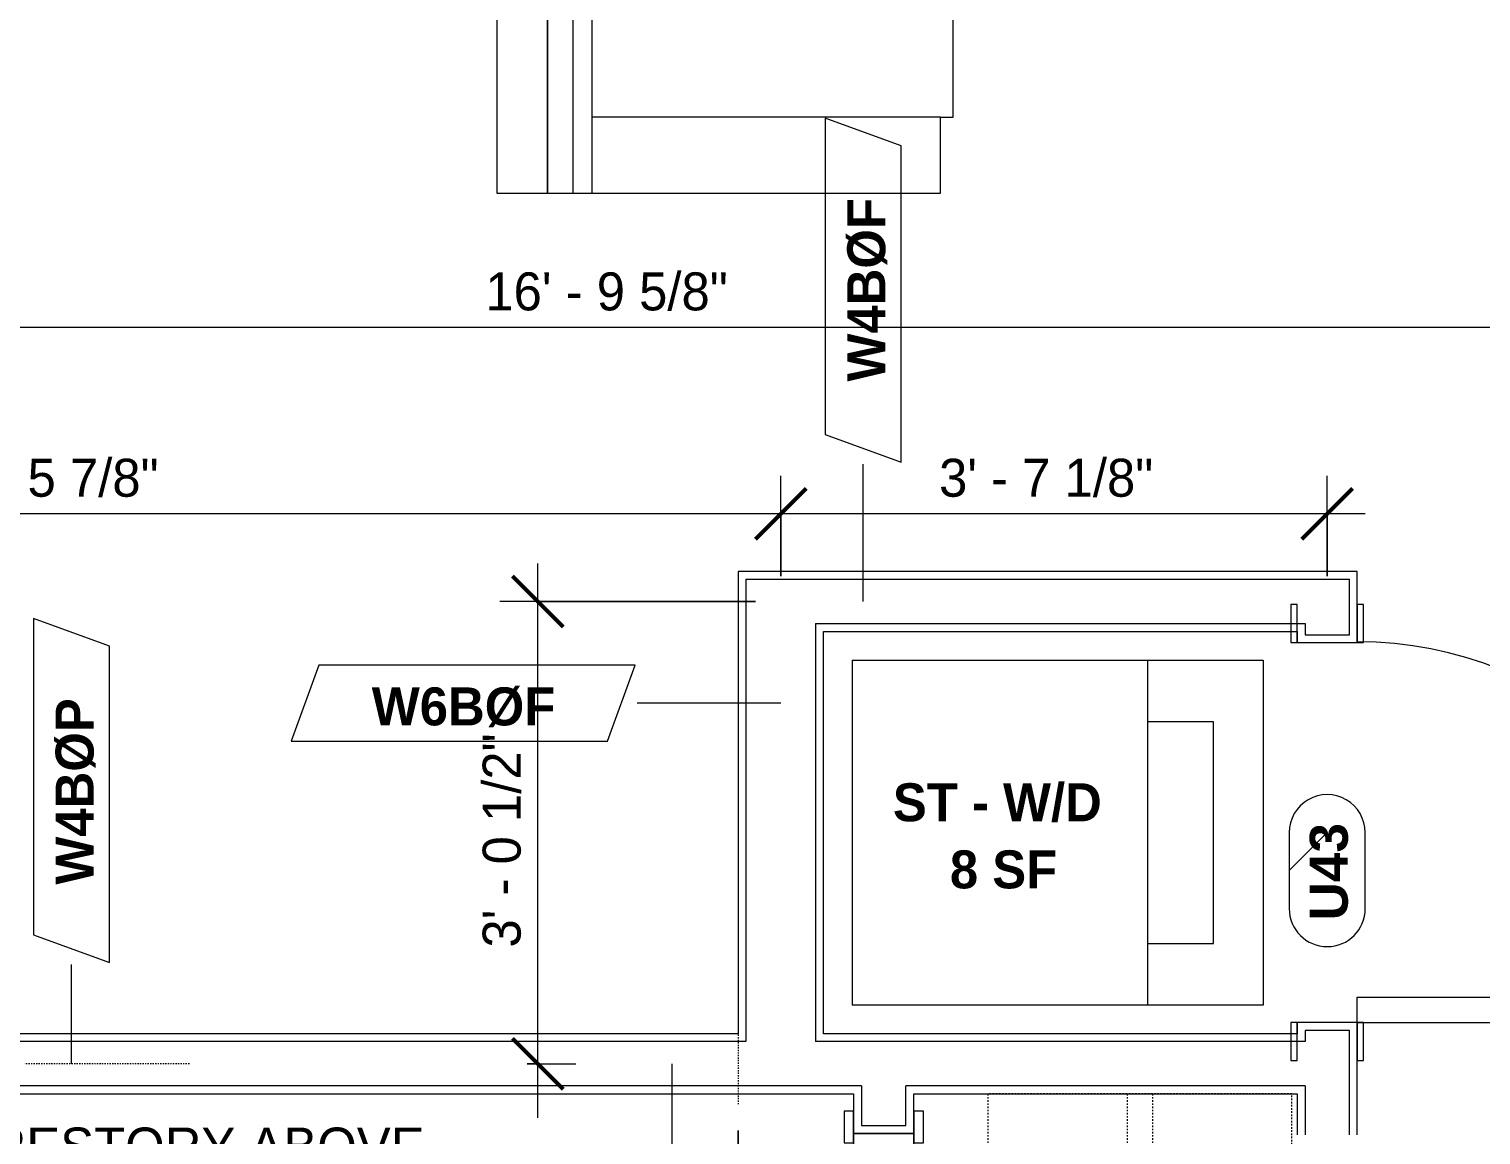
# Model space of a CAD drawing. Header units: inches. Extents: x -4058 to -1781, y 9814 to 12264.
# Drawn here: x -3351.4 to -3236.8, y 10643.9 to 10731.2 of the extents above; entities that cross this region are included whole.
import ezdxf

# ---------------------------------------------------------------- set-up
doc = ezdxf.new("R2010")
doc.units = ezdxf.units.IN
doc.header["$MEASUREMENT"] = 0
doc.linetypes.add('Dash', pattern=[0.25, 0.125, -0.125])
doc.linetypes.add('Dash 3_32_', pattern=[0.1875, 0.09375, -0.09375])
for name, color, linetype, lineweight in [('A-ANNO-DIMS', 211, 'Continuous', 9), ('A-ANNO-DIMS-32', 211, 'Continuous', 9), ('A-AREA-IDEN', 2, 'Continuous', 9), ('A-DETL-1', 90, 'Dash 3_32_', 9), ('A-DOOR-2', 31, 'Continuous', 9), ('A-DOOR-FRAM', 31, 'Continuous', 9), ('A-DOOR-IDEN', 31, 'Continuous', 9), ('A-WALL-2', 113, 'Continuous', 9), ('A-WALL-IDEN', 211, 'Continuous', 9), ('I-FURN', 30, 'Continuous', 9), ('P-SANR-FIXT', 6, 'Continuous', 9), ('Q-CASE', 31, 'Continuous', 9), ('Q-CASE-HDLN', 31, 'Dash', 9)]:
    doc.layers.add(name, color=color, linetype=linetype, lineweight=lineweight)
doc.styles.add('Arial_B', font='arialbd.ttf', dxfattribs={"height": 3})
doc.styles.add('Century Gothic', font='ufonts.com_century-gothic.ttf', dxfattribs={"height": 3})
doc.styles.add('Century Gothic_B', font='GOTHICB.TTF', dxfattribs={"height": 3})
doc.dimstyles.new('MARKETING_DIMENSION', dxfattribs={"dimscale": 12, "dimtxt": 3.132505, "dimasz": 0.333333, "dimexe": 0.25, "dimexo": 0.166667, "dimgap": 0.041667, "dimtad": 1, "dimdec": 4, "dimrnd": 0.0625, "dimzin": 3, "dimdsep": 46, "dimlunit": 4, "dimtxsty": 'Century Gothic', "dimblk1": 'OBLIQUE', "dimblk2": 'OBLIQUE', "dimsah": 1, "dimcen": 0.09, "dimdle": 0.25, "dimazin": 0, "dimtfac": 1, "dimtdec": 4, "dimtix": 1, "dimtmove": 0, "dimatfit": 3, "dimfxl": 1, "dimtvp": 1, "dimtfill": 1, "dimfrac": 2, "dimtolj": 1, "dimtzin": 0, "dimarcsym": 2})
doc.dimstyles.new('THE_DIMENSION_STRING', dxfattribs={"dimscale": 12, "dimtxt": 3.132505, "dimasz": 0.333333, "dimexe": 0.25, "dimexo": 0.166667, "dimgap": 0.041667, "dimtad": 1, "dimdec": 4, "dimrnd": 0.0625, "dimzin": 3, "dimdsep": 46, "dimlunit": 4, "dimtxsty": 'Century Gothic', "dimblk1": 'OBLIQUE', "dimblk2": 'OBLIQUE', "dimsah": 1, "dimcen": 0.09, "dimdle": 0.25, "dimazin": 0, "dimtfac": 1, "dimtdec": 4, "dimtix": 1, "dimtmove": 0, "dimatfit": 3, "dimfxl": 1, "dimtvp": 1, "dimtfill": 1, "dimfrac": 2, "dimtolj": 1, "dimtzin": 0, "dimarcsym": 2})
doc.dimstyles.new('THE_DIMENSION_STRING_1', dxfattribs={"dimscale": 12, "dimtxt": 3.132505, "dimasz": 0.333333, "dimexe": 0.25, "dimexo": 0.166667, "dimgap": 0.041667, "dimtad": 1, "dimdec": 4, "dimrnd": 0.0625, "dimzin": 3, "dimdsep": 46, "dimlunit": 4, "dimtxsty": 'Century Gothic', "dimblk1": 'OBLIQUE', "dimblk2": 'OBLIQUE', "dimsah": 1, "dimcen": 0.09, "dimdle": 0.25, "dimazin": 0, "dimtfac": 1, "dimtdec": 4, "dimtix": 1, "dimtmove": 1, "dimatfit": 3, "dimfxl": 1, "dimtvp": 1, "dimtfill": 1, "dimfrac": 2, "dimtolj": 1, "dimtzin": 0, "dimarcsym": 2})

# ---------------------------------------------------------------- blocks, each defined once
blk = doc.blocks.new('Couch-Both_Arms-Generic - 1-1352606-UNIT PLANS - 2ND FLOOR')
at = {"layer": 'I-FURN'}
for p, q in [((42, 17.5), (-42, 17.5)), ((-42, 17.5), (-42, 13.5)), ((42, 13.5), (42, 17.5)), ((-42, 13.5), (42, 13.5)), ((42, 13.5), (-42, 13.5)), ((-42, 13.5), (-42, 10)), ((42, 10), (42, 13.5)), ((-42, 11.5), (42, 11.5)), ((-42, 10), (-42, -17.5)), ((-42, 10), (42, 10)), ((-36, -17.5), (-36, 10)), ((36, 10), (36, -17.5)), ((42, -17.5), (42, 10)), ((-42, -17.5), (-36, -17.5)), ((-36, -17.5), (-36, -18.5)), ((36, -18.5), (36, -17.5)), ((36, -17.5), (42, -17.5)), ((-36, -18.5), (36, -18.5))]:
    blk.add_line(p, q, dxfattribs=at)
blk = doc.blocks.new('SLIDING - FLUSH - SLIDING - FLUSH - 5-0 x 6-8-3934327-UNIT PLANS - 2ND FLOOR')
at = {"layer": 'A-DOOR-2'}
for p, q in [((-30.25, 3), (-32.75, 3)), ((-32.75, 3), (-32.75, 2.25)), ((-30.25, 2.25), (-30.25, 3)), ((30.25, 3), (30.25, 2.25)), ((32.75, 3), (30.25, 3)), ((32.75, 2.25), (32.75, 3)), ((-32.75, 2.25), (-30.25, 2.25)), ((1, 2.25), (-30, 2.25)), ((-30, 2.25), (-30, 0.87)), ((1, 0.87), (1, 2.25)), ((30.25, 2.25), (32.75, 2.25)), ((-30, 0.87), (1, 0.87)), ((30, 0.87), (-1, 0.87)), ((-1, 0.87), (-1, -0.5)), ((30, -0.5), (30, 0.87)), ((-1, -0.5), (30, -0.5)), ((-30.25, -2.5), (-32.75, -2.5)), ((-32.75, -2.5), (-32.75, -3.25)), ((-32.75, -3.25), (-30.25, -3.25)), ((-30.25, -3.25), (-30.25, -2.5)), ((32.75, -2.5), (30.25, -2.5)), ((30.25, -2.5), (30.25, -3.25)), ((30.25, -3.25), (32.75, -3.25)), ((32.75, -3.25), (32.75, -2.5))]:
    blk.add_line(p, q, dxfattribs=at)
at = {"layer": 'A-DOOR-FRAM'}
for p, q in [((-30, 2.25), (-31, 2.25)), ((-31, 2.25), (-31, -2.5)), ((-30, -2.5), (-30, 2.25)), ((31, 2.25), (30, 2.25)), ((30, 2.25), (30, -2.5)), ((31, -2.5), (31, 2.25)), ((-31, -2.5), (-30, -2.5)), ((30, -2.5), (31, -2.5))]:
    blk.add_line(p, q, dxfattribs=at)
blk = doc.blocks.new('OD_CW_Closet - OD_CW_Closet-3786619-UNIT PLANS - 2ND FLOOR')
at = {"layer": 'Q-CASE-HDLN'}
for p, q in [((68.99, 24), (0.74, 24)), ((0.74, 24), (0.74, 0)), ((68.99, 0), (68.99, 24)), ((0.74, 13), (68.99, 13)), ((0.74, 11), (68.99, 11)), ((0.74, 0), (68.99, 0))]:
    blk.add_line(p, q, dxfattribs=at)
blk = doc.blocks.new('SWING - SINGLE - FLUSH - SWING - FLUSH - 2-6 x 6-8 - PASSAGE-4330523-UNIT PLANS - 2ND FLOOR')
at = {"layer": 'A-DOOR-2'}
for p, q in [((13, 2.375), (13, 32.375)), ((15, 32.375), (13, 32.375)), ((15, 2.375), (15, 32.375)), ((-15, 2.875), (-18, 2.875)), ((-18, 2.875), (-18, 2.375)), ((-18, 2.375), (-15, 2.375)), ((-15, 2.375), (-15, 2.875)), ((15, 2.375), (13, 2.375)), ((18, 2.875), (15, 2.875)), ((15, 2.875), (15, 2.375)), ((15, 2.375), (18, 2.375)), ((18, 2.375), (18, 2.875)), ((-15, -2.375), (-18, -2.375)), ((-18, -2.375), (-18, -2.875)), ((-18, -2.875), (-15, -2.875)), ((-15, -2.875), (-15, -2.375)), ((18, -2.375), (15, -2.375)), ((15, -2.375), (15, -2.875)), ((15, -2.875), (18, -2.875)), ((18, -2.875), (18, -2.375))]:
    blk.add_line(p, q, dxfattribs=at)
blk.add_arc((15, 2.375), 30.067, 93.81407, 180, dxfattribs=at)
blk = doc.blocks.new('Stacked Washer and Dryer - 26_x25_ - Private-3627842-UNIT PLANS - 2ND FLOOR')
at = {"layer": 'P-SANR-FIXT'}
for p, q in [((0, 13.625), (32.4375, 13.625)), ((0, 13.625), (0, -13.625)), ((23.34375, -13.625), (23.34375, 13.625)), ((32.4375, 13.625), (32.4375, -13.625)), ((28.53125, 8.75), (23.34375, 8.75)), ((28.53125, -8.75), (28.53125, 8.75)), ((23.34375, -8.75), (28.53125, -8.75)), ((32.4375, -13.625), (0, -13.625))]:
    blk.add_line(p, q, dxfattribs=at)
blk = doc.blocks.new('DIMBLOCK30-UNIT PLANS - 2ND FLOOR')
at = {"layer": 'A-ANNO-DIMS-32', "lineweight": 50}
for p, q in [((-3311.23, 10649.53), (-3313.23, 10651.53)), ((-3311.23, 10649.53), (-3309.23, 10647.53)), ((-3311.23, 10613.03), (-3313.23, 10615.03)), ((-3311.23, 10613.03), (-3309.23, 10611.03))]:
    blk.add_line(p, q, dxfattribs=at)
at = {"layer": 'A-ANNO-DIMS-32'}
for p, q in [((-3312.06, 10649.53), (-3308.23, 10649.53)), ((-3311.23, 10649.53), (-3312.06, 10649.53)), ((-3311.23, 10613.03), (-3311.23, 10649.53)), ((-3289.05, 10613.03), (-3314.23, 10613.03)), ((-3311.23, 10613.03), (-3289.05, 10613.03))]:
    blk.add_line(p, q, dxfattribs=at)
blk.add_ellipse((-3311.23, 10625.89), major_axis=(-9.31, 0), ratio=0.579435, start_param=4.712389, end_param=6.283185, dxfattribs=at)
at = {"layer": 'A-ANNO-DIMS-32', "color": 0, "insert": (-3321.92, 10607.74), "char_height": 3, "width": 21.7784, "attachment_point": 1, "rotation": 90, "line_spacing_factor": 0.984502, "style": 'Century Gothic', "bg_fill": 3, "box_fill_scale": 1.25, "bg_fill_color": 256, "bg_fill_true_color": 13158600, "bg_fill_transparency": 0}
blk.add_mtext('3\' - 0 1/2"', dxfattribs=at)
blk = doc.blocks.new('_Oblique')
at = {"color": 0, "linetype": 'ByBlock', "lineweight": -2}
blk.add_line((-0.5, -0.5), (0.5, 0.5), dxfattribs=at)
blk = doc.blocks.new('DIMBLOCK31-UNIT PLANS - 2ND FLOOR')
at = {"layer": 'A-ANNO-DIMS-32'}
for p, q in [((-3311.23, 10649.53), (-3311.23, 10689.03)), ((-3294.05, 10686.03), (-3314.23, 10686.03)), ((-3311.23, 10686.03), (-3294.05, 10686.03)), ((-3312.06, 10649.53), (-3308.23, 10649.53)), ((-3311.23, 10649.53), (-3312.06, 10649.53))]:
    blk.add_line(p, q, dxfattribs=at)
at = {"layer": 'A-ANNO-DIMS-32', "lineweight": 50}
for p, q in [((-3311.23, 10686.03), (-3313.23, 10688.03)), ((-3311.23, 10686.03), (-3309.23, 10684.03)), ((-3311.23, 10649.53), (-3313.23, 10651.53)), ((-3311.23, 10649.53), (-3309.23, 10647.53))]:
    blk.add_line(p, q, dxfattribs=at)
at = {"layer": 'A-ANNO-DIMS-32', "color": 0, "insert": (-3315.58, 10658.71), "char_height": 3, "width": 21.7784, "attachment_point": 1, "rotation": 90, "line_spacing_factor": 0.984502, "style": 'Century Gothic', "bg_fill": 3, "box_fill_scale": 1.25, "bg_fill_color": 256, "bg_fill_true_color": 13158600, "bg_fill_transparency": 0}
blk.add_mtext('3\' - 0 1/2"', dxfattribs=at)
blk = doc.blocks.new('Wall Tag - Arch Wall-3956453-UNIT PLANS - 2ND FLOOR')
at = {"layer": 'A-WALL-IDEN'}
for p, q in [((-0.3561, 0.0937), (-0.4244, -0.0937)), ((0.4244, 0.0937), (-0.3561, 0.0937)), ((0.3561, -0.0937), (0.4244, 0.0937)), ((-0.4244, -0.0937), (0.3561, -0.0937))]:
    blk.add_line(p, q, dxfattribs=at)
blk = doc.blocks.new('Door Tag - Type Mark-2601225-UNIT PLANS - 2ND FLOOR')
at = {"layer": 'A-DOOR-IDEN'}
for p, q in [((0.09375, 0.09375), (-0.09375, 0.09375)), ((-0.09375, -0.09375), (0.09375, -0.09375))]:
    blk.add_line(p, q, dxfattribs=at)
for centre, start, end in [((-0.09375, 0), 90, 270), ((0.09375, 0), 270, 90)]:
    blk.add_arc(centre, 0.09375, start, end, dxfattribs=at)
blk = doc.blocks.new('DIMBLOCK291-UNIT PLANS - 2ND FLOOR')
at = {"layer": 'A-ANNO-DIMS-32'}
for p, q in [((-3292.05, 10688.03), (-3292.05, 10695.95)), ((-3248.92, 10688.03), (-3248.92, 10695.95)), ((-3245.92, 10692.95), (-3292.05, 10692.95)), ((-3292.05, 10692.95), (-3292.05, 10688.03)), ((-3248.92, 10692.95), (-3248.92, 10688.03))]:
    blk.add_line(p, q, dxfattribs=at)
at = {"layer": 'A-ANNO-DIMS-32', "lineweight": 50}
for p, q in [((-3292.05, 10692.95), (-3290.05, 10694.95)), ((-3248.92, 10692.95), (-3246.92, 10694.95)), ((-3292.05, 10692.95), (-3294.05, 10690.95)), ((-3248.92, 10692.95), (-3250.92, 10690.95))]:
    blk.add_line(p, q, dxfattribs=at)
at = {"layer": 'A-ANNO-DIMS-32', "color": 0, "insert": (-3279.56, 10697.3), "char_height": 3, "width": 21.7784, "attachment_point": 1, "line_spacing_factor": 0.984502, "style": 'Century Gothic', "bg_fill": 3, "box_fill_scale": 1.25, "bg_fill_color": 256, "bg_fill_true_color": 13158600, "bg_fill_transparency": 0}
blk.add_mtext('3\' - 7 1/8"', dxfattribs=at)
blk = doc.blocks.new('DIMBLOCK292-UNIT PLANS - 2ND FLOOR')
at = {"layer": 'A-ANNO-DIMS-32'}
for p, q in [((-3405.92, 10692.12), (-3405.92, 10695.95)), ((-3292.05, 10688.03), (-3292.05, 10695.95)), ((-3292.05, 10692.95), (-3408.92, 10692.95)), ((-3405.92, 10692.95), (-3405.92, 10692.12)), ((-3292.05, 10692.95), (-3292.05, 10688.03))]:
    blk.add_line(p, q, dxfattribs=at)
at = {"layer": 'A-ANNO-DIMS-32', "lineweight": 50}
for p, q in [((-3405.92, 10692.95), (-3403.92, 10694.95)), ((-3292.05, 10692.95), (-3290.05, 10694.95)), ((-3405.92, 10692.95), (-3407.92, 10690.95)), ((-3292.05, 10692.95), (-3294.05, 10690.95))]:
    blk.add_line(p, q, dxfattribs=at)
at = {"layer": 'A-ANNO-DIMS-32', "color": 0, "insert": (-3358.06, 10697.3), "char_height": 3, "width": 21.7784, "attachment_point": 1, "line_spacing_factor": 0.984502, "style": 'Century Gothic', "bg_fill": 3, "box_fill_scale": 1.25, "bg_fill_color": 256, "bg_fill_true_color": 13158600, "bg_fill_transparency": 0}
blk.add_mtext('9\' - 5 7/8"', dxfattribs=at)
blk = doc.blocks.new('DIMBLOCK1446-UNIT PLANS - 2ND FLOOR')
at = {"layer": 'A-ANNO-DIMS-32'}
for p, q in [((-3295.42, 10644.28), (-3295.42, 10637.16)), ((-3295.42, 10640.16), (-3295.42, 10644.28)), ((-3401.49, 10643.03), (-3401.49, 10637.16)), ((-3401.49, 10640.16), (-3401.49, 10643.03)), ((-3292.42, 10640.16), (-3404.49, 10640.16))]:
    blk.add_line(p, q, dxfattribs=at)
at = {"layer": 'A-ANNO-DIMS-32', "lineweight": 50}
for p, q in [((-3401.49, 10640.16), (-3399.49, 10642.16)), ((-3295.42, 10640.16), (-3293.42, 10642.16)), ((-3401.49, 10640.16), (-3403.49, 10638.16)), ((-3295.42, 10640.16), (-3297.42, 10638.16))]:
    blk.add_line(p, q, dxfattribs=at)
at = {"layer": 'A-ANNO-DIMS-32', "color": 0, "insert": (-3374.78, 10644.5), "char_height": 3, "width": 63.1871, "attachment_point": 1, "line_spacing_factor": 0.984502, "style": 'Century Gothic', "bg_fill": 3, "box_fill_scale": 1.25, "bg_fill_color": 256, "bg_fill_true_color": 13158600, "bg_fill_transparency": 0}
blk.add_mtext('OPEN CLERESTORY ABOVE', dxfattribs=at)
blk = doc.blocks.new('DIMBLOCK1458-UNIT PLANS - 2ND FLOOR')
at = {"layer": 'A-ANNO-DIMS-32'}
for p, q in [((-3204.32, 10715.53), (-3204.32, 10704.66)), ((-3204.32, 10707.66), (-3204.32, 10715.53)), ((-3405.92, 10711.53), (-3405.92, 10704.66)), ((-3405.92, 10707.66), (-3405.92, 10711.53)), ((-3201.32, 10707.66), (-3408.92, 10707.66))]:
    blk.add_line(p, q, dxfattribs=at)
at = {"layer": 'A-ANNO-DIMS-32', "lineweight": 50}
for p, q in [((-3405.92, 10707.66), (-3403.92, 10709.66)), ((-3204.32, 10707.66), (-3202.32, 10709.66)), ((-3405.92, 10707.66), (-3407.92, 10705.66)), ((-3204.32, 10707.66), (-3206.32, 10705.66))]:
    blk.add_line(p, q, dxfattribs=at)
at = {"layer": 'A-ANNO-DIMS-32', "color": 0, "insert": (-3315.37, 10712.01), "char_height": 3, "width": 24.5827, "attachment_point": 1, "line_spacing_factor": 0.984502, "style": 'Century Gothic', "bg_fill": 3, "box_fill_scale": 1.25, "bg_fill_color": 256, "bg_fill_true_color": 13158600, "bg_fill_transparency": 0}
blk.add_mtext('16\' - 9 5/8"', dxfattribs=at)

msp = doc.modelspace()

# ---------------------------------------------------------------- linework, layer by layer
at = {"layer": 'A-DETL-1'}
for p, q in [((-3295.42374, 10654.03481), (-3295.42374, 10646.28481)), ((-3338.72374, 10649.53481), (-3351.72374, 10649.53481))]:
    msp.add_line(p, q, dxfattribs=at)
at = {"layer": 'A-DOOR-IDEN'}
msp.add_line((-3248.92374, 10667.78446), (-3251.92374, 10664.78446), dxfattribs=at)
at = {"layer": 'A-WALL-2'}
for p, q in [((-3246.54874, 10688.40912), (-3295.42374, 10688.40912)), ((-3295.42374, 10688.40912), (-3295.42374, 10651.90981)), ((-3294.79874, 10687.78412), (-3247.17374, 10687.78412)), ((-3294.79874, 10687.78412), (-3294.79874, 10651.28481)), ((-3247.17374, 10683.40946), (-3247.17374, 10687.78412)), ((-3246.54874, 10682.78446), (-3246.54874, 10688.40912)), ((-3289.29874, 10684.28412), (-3250.67374, 10684.28412)), ((-3289.29874, 10684.28412), (-3289.29874, 10651.28481)), ((-3250.67374, 10684.28412), (-3250.67374, 10683.40946)), ((-3288.67374, 10683.65912), (-3251.29874, 10683.65912)), ((-3288.67374, 10651.90981), (-3288.67374, 10683.65912)), ((-3251.29874, 10683.65912), (-3251.29874, 10682.78446)), ((-3250.67374, 10683.40946), (-3247.17374, 10683.40946)), ((-3251.29874, 10682.78446), (-3246.54874, 10682.78446)), ((-3251.29874, 10652.78446), (-3251.29874, 10651.90981)), ((-3246.54874, 10652.78446), (-3251.29874, 10652.78446)), ((-3246.54874, 10643.9144), (-3246.54874, 10652.78446)), ((-3295.42374, 10651.90981), (-3401.67374, 10651.90981)), ((-3294.79874, 10651.28481), (-3401.67374, 10651.28481)), ((-3250.67374, 10651.28481), (-3289.29874, 10651.28481)), ((-3251.29874, 10651.90981), (-3288.67374, 10651.90981)), ((-3250.67374, 10652.15946), (-3250.67374, 10651.28481)), ((-3247.17374, 10652.15946), (-3250.67374, 10652.15946)), ((-3247.17374, 10643.9144), (-3247.17374, 10652.15946)), ((-3285.67374, 10647.78481), (-3401.67374, 10647.78481)), ((-3285.67374, 10647.78481), (-3285.67374, 10644.65981)), ((-3282.17374, 10644.65981), (-3282.17374, 10647.78481)), ((-3250.67374, 10647.78481), (-3282.17374, 10647.78481)), ((-3250.67374, 10647.78481), (-3250.67374, 10643.9144)), ((-3401.67374, 10647.15981), (-3286.29874, 10647.15981)), ((-3286.29874, 10647.15981), (-3286.29874, 10644.03481)), ((-3281.54874, 10644.03481), (-3281.54874, 10647.15981)), ((-3281.54874, 10647.15981), (-3251.29874, 10647.15981)), ((-3251.29874, 10647.15981), (-3251.29874, 10643.9144)), ((-3285.67374, 10644.65981), (-3282.17374, 10644.65981)), ((-3286.29874, 10644.03481), (-3281.54874, 10644.03481))]:
    msp.add_line(p, q, dxfattribs=at)
at = {"layer": 'A-WALL-IDEN'}
for p, q in [((-3285.55391, 10686.03412), (-3285.55391, 10696.87728)), ((-3348.03517, 10649.53481), (-3348.03517, 10657.37796))]:
    msp.add_line(p, q, dxfattribs=at)

# ---------------------------------------------------------------- block references
at = {"layer": 'A-DOOR-2'}
for name, p, rotation in [('SWING - SINGLE - FLUSH - SWING - FLUSH - 2-6 x 6-8 - PASSAGE-4330523-UNIT PLANS - 2ND FLOOR', (-3248.92374, 10667.78446), 269.9999999999741), ('SLIDING - FLUSH - SLIDING - FLUSH - 5-0 x 6-8-3934327-UNIT PLANS - 2ND FLOOR', (-3284.04874, 10613.03481), 90.00000000004533)]:
    msp.add_blockref(name, p, dxfattribs=dict(at, rotation=rotation))
at = {"layer": 'A-DOOR-IDEN', "xscale": 31.99999999999999, "yscale": 31.99999999999999, "zscale": 31.99999999999999, "rotation": 89.99999999999955}
msp.add_blockref('Door Tag - Type Mark-2601225-UNIT PLANS - 2ND FLOOR', (-3248.92374, 10664.78446), dxfattribs=at)
at = {"layer": 'A-WALL-IDEN', "xscale": 31.99999999999999, "yscale": 31.99999999999999, "zscale": 31.99999999999999, "rotation": 89.99999999999955}
for p in [(-3285.55391, 10710.60898), (-3348.03517, 10671.10967)]:
    msp.add_blockref('Wall Tag - Arch Wall-3956453-UNIT PLANS - 2ND FLOOR', p, dxfattribs=at)
at = {"layer": 'I-FURN', "rotation": 89.9999999999797}
msp.add_blockref('Couch-Both_Arms-Generic - 1-1352606-UNIT PLANS - 2ND FLOOR', (-3296.94874, 10760.25961), dxfattribs=at)
at = {"layer": 'P-SANR-FIXT'}
msp.add_blockref('Stacked Washer and Dryer - 26_x25_ - Private-3627842-UNIT PLANS - 2ND FLOOR', (-3286.42374, 10667.78446), dxfattribs=at)
at = {"layer": 'Q-CASE', "rotation": 270.000000000021}
msp.add_blockref('OD_CW_Closet - OD_CW_Closet-3786619-UNIT PLANS - 2ND FLOOR', (-3275.71241, 10647.89751), dxfattribs=at)

# ---------------------------------------------------------------- texts
at = {"layer": 'A-AREA-IDEN', "char_height": 3, "attachment_point": 1, "style": 'Century Gothic_B'}
for s, insert, width in [('ST - W/D', (-3283.20295, 10671.67769), 20.402), ('8 SF', (-3278.70531, 10666.38056), 9.494)]:
    msp.add_mtext(s, dxfattribs=dict(at, insert=insert, width=width))
at = {"layer": 'A-DOOR-IDEN', "insert": (-3250.30359, 10660.85258), "char_height": 3, "width": 9.393, "attachment_point": 1, "rotation": 90, "style": 'Arial_B'}
msp.add_mtext('U43', dxfattribs=at)
at = {"layer": 'A-WALL-IDEN', "char_height": 3, "attachment_point": 1, "rotation": 90, "style": 'Century Gothic_B'}
for s, insert, width in [('W4BØF', (-3286.80145, 10703.39306), 17.372), ('W4BØP', (-3349.2827, 10663.67957), 17.877)]:
    msp.add_mtext(s, dxfattribs=dict(at, insert=insert, width=width))

# ---------------------------------------------------------------- next in the draw order: dimensions: what is measured, and where the dimension line sits
at = {"layer": 'A-ANNO-DIMS'}
dim = msp.add_linear_dim(base=(-3405.92374, 10707.66096), p1=(-3204.32374, 10717.53481), p2=(-3405.92374, 10713.53481), dimstyle='MARKETING_DIMENSION', override={"dimpost": '<>', "dimfxl": 201.639679}, dxfattribs=at)
dim.commit()
dim.dimension.update_dxf_attribs({"geometry": 'DIMBLOCK1458-UNIT PLANS - 2ND FLOOR', "text_midpoint": (-3305.12374, 10709.90263)})
dim = msp.add_linear_dim(base=(-3311.23188, 10649.53481), p1=(-3287.04874, 10613.03481), p2=(-3314.0603, 10649.53481), angle=90, dimstyle='THE_DIMENSION_STRING_1', override={"dimpost": '<>', "dimfxl": 45.407871}, dxfattribs=at)
dim.commit()
dim.dimension.update_dxf_attribs({"geometry": 'DIMBLOCK30-UNIT PLANS - 2ND FLOOR', "text_midpoint": (-3319.92322, 10618.63237), "dimtype": 160, "text_rotation": 90})

# ---------------------------------------------------------------- next in the draw order: dimensions: what is measured, and where the dimension line sits
dim = msp.add_linear_dim(base=(-3311.23188, 10686.03412), p1=(-3314.0603, 10649.53481), p2=(-3292.04874, 10686.03412), angle=90, dimstyle='THE_DIMENSION_STRING', override={"dimpost": '<>', "dimfxl": 42.622871}, dxfattribs=at)
dim.commit()
dim.dimension.update_dxf_attribs({"geometry": 'DIMBLOCK31-UNIT PLANS - 2ND FLOOR', "text_midpoint": (-3313.47355, 10667.78446)})

# ---------------------------------------------------------------- next in the draw order: linework, layer by layer
at = {"layer": 'A-WALL-IDEN'}
for p, q in [((-3292.04874, 10677.99971), (-3303.38273, 10677.99971)), ((-3300.63579, 10649.53481), (-3300.63579, 10635.03051))]:
    msp.add_line(p, q, dxfattribs=at)

# ---------------------------------------------------------------- next in the draw order: block references
at = {"layer": 'A-WALL-IDEN', "xscale": 31.99999999999999, "yscale": 31.99999999999999, "zscale": 31.99999999999999}
msp.add_blockref('Wall Tag - Arch Wall-3956453-UNIT PLANS - 2ND FLOOR', (-3317.11443, 10677.99971), dxfattribs=at)

# ---------------------------------------------------------------- next in the draw order: texts
at = {"layer": 'A-WALL-IDEN', "insert": (-3324.33035, 10679.24724), "char_height": 3, "width": 17.372, "attachment_point": 1, "style": 'Century Gothic_B'}
msp.add_mtext('W6BØF', dxfattribs=at)

# ---------------------------------------------------------------- next in the draw order: dimensions: what is measured, and where the dimension line sits
at = {"layer": 'A-ANNO-DIMS'}
dim = msp.add_linear_dim(base=(-3292.04874, 10692.95171), p1=(-3248.92374, 10686.03412), p2=(-3292.04874, 10686.03412), angle=0, dimstyle='THE_DIMENSION_STRING', override={"dimpost": '<>', "dimfxl": 43.125}, dxfattribs=at)
dim.commit()
dim.dimension.update_dxf_attribs({"geometry": 'DIMBLOCK291-UNIT PLANS - 2ND FLOOR', "text_midpoint": (-3270.48624, 10695.19338)})

# ---------------------------------------------------------------- next in the draw order: dimensions: what is measured, and where the dimension line sits
dim = msp.add_linear_dim(base=(-3405.92374, 10692.95171), p1=(-3292.04874, 10686.03412), p2=(-3405.92374, 10690.12328), angle=0, dimstyle='THE_DIMENSION_STRING', override={"dimpost": '<>', "dimfxl": 113.948396}, dxfattribs=at)
dim.commit()
dim.dimension.update_dxf_attribs({"geometry": 'DIMBLOCK292-UNIT PLANS - 2ND FLOOR', "text_midpoint": (-3348.98624, 10695.19338)})
dim = msp.add_linear_dim(base=(-3401.48624, 10640.1576), p1=(-3295.42374, 10646.28481), p2=(-3401.48624, 10645.03481), angle=0, text='OPEN CLERESTORY ABOVE', dimstyle='MARKETING_DIMENSION', override={"dimpost": '<>', "dimfxl": 106.069866}, dxfattribs=at)
dim.commit()
dim.dimension.update_dxf_attribs({"geometry": 'DIMBLOCK1446-UNIT PLANS - 2ND FLOOR', "text_midpoint": (-3348.45499, 10642.23305)})

doc.saveas('drawing.dxf')
